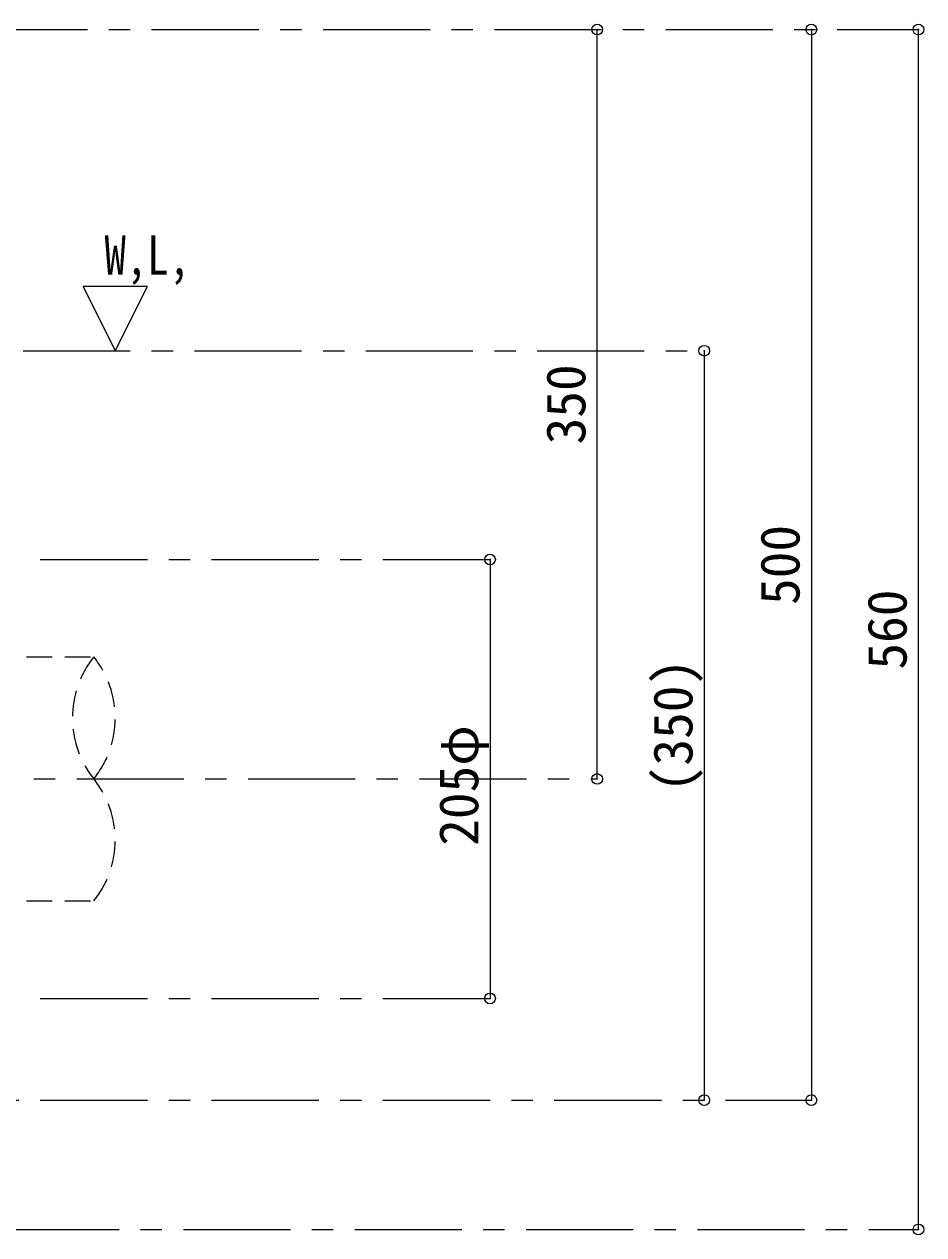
# Model space of a CAD drawing. Units: millimetres at full size, sheet at 1:10. Extents: x -2096 to 1954, y -1403 to 1407.
# Drawn here: x -162 to 258, y -811 to -246 of the extents above; entities that cross this region are included whole.
import ezdxf
from ezdxf.enums import TextEntityAlignment as Align

# ---------------------------------------------------------------- set-up
doc = ezdxf.new("R2010")
doc.units = ezdxf.units.MM
doc.header["$LTSCALE"] = 10
doc.header["$PDMODE"] = 32
doc.header["$PDSIZE"] = 5
doc.linetypes.add('CHAIN1', pattern=[8, 5, -1, 1, -1])
doc.linetypes.add('DASHED1', pattern=[1.8, 1.2, -0.6])
doc.layers.add('0-0_ﾚｲﾔ1', color=4, linetype='Continuous', lineweight=9)
doc.styles.add('ＭＳ ゴシック', font='')
doc.styles.get('ＭＳ ゴシック').set_extended_font_data('MS Gothic')

msp = doc.modelspace()

# ---------------------------------------------------------------- linework, layer by layer
at = {"layer": '0-0_ﾚｲﾔ1', "linetype": 'CHAIN1'}
for p, q in [((-582.01, -248.12), (255.99, -248.12)), ((-722.01, -398.12), (155.99, -398.12)), ((-154.01, -495.62), (55.99, -495.62)), ((-777.01, -598.12), (105.99, -598.12)), ((-154.01, -700.62), (55.99, -700.62)), ((-714.01, -748.12), (205.99, -748.12)), ((-647.21, -808.52), (255.99, -808.52))]:
    msp.add_line(p, q, dxfattribs=at)
at = {"layer": '0-0_ﾚｲﾔ1'}
for p, q in [((105.99, -598.12), (105.99, -248.12)), ((205.99, -248.12), (205.99, -748.12)), ((255.99, -808.52), (255.99, -248.12)), ((155.99, -398.12), (155.99, -748.12)), ((55.99, -495.62), (55.99, -700.62))]:
    msp.add_line(p, q, dxfattribs=at)
at = {"layer": '0-0_ﾚｲﾔ1', "linetype": 'DASHED1'}
for p, q in [((-628.51, -541.12), (-129.01, -541.12)), ((-628.51, -655.12), (-129.01, -655.12))]:
    msp.add_line(p, q, dxfattribs=at)
at = {"layer": '0-0_ﾚｲﾔ1', "color": 7, "lineweight": 18}
msp.add_lwpolyline([(-134.01, -368.12), (-119.01, -398.12), (-104.01, -368.12)], close=True, dxfattribs=at)
at = {"layer": '0-0_ﾚｲﾔ1', "linetype": 'DASHED1'}
for centre, start, end in [((-93.4, -569.62), 141.3304, 218.6696), ((-164.62, -569.62), 321.3304, 38.6696), ((-164.62, -626.62), 321.3304, 38.6696)]:
    msp.add_arc(centre, 45.61, start, end, dxfattribs=at)
at = {"layer": '0-0_ﾚｲﾔ1', "color": 1}
for p in [(105.99, -248.12), (205.99, -248.12), (255.99, -248.12), (155.99, -398.12), (55.99, -495.62), (105.99, -598.12), (55.99, -700.62), (155.99, -748.12), (205.99, -748.12), (255.99, -808.52)]:
    msp.add_point(p, dxfattribs=at)

# ---------------------------------------------------------------- texts
at = {"layer": '0-0_ﾚｲﾔ1', "color": 7, "style": 'ＭＳ ゴシック', "width": 0.8}
msp.add_text('W,L,', height=18.33, dxfattribs=at).set_placement((-124.01, -368.12), align=Align.BOTTOM_LEFT)
at = {"layer": '0-0_ﾚｲﾔ1', "color": 7, "style": 'ＭＳ ゴシック'}
for s, p in [('350', (105.99, -441.87)), ('500', (205.99, -516.87)), ('560', (255.99, -547.07)), ('(350)', (155.99, -604.37)), ('205φ', (55.99, -629.37))]:
    msp.add_text(s, height=18.33, rotation=90, dxfattribs=at).set_placement(p, align=Align.BOTTOM_LEFT)

doc.saveas('drawing.dxf')
